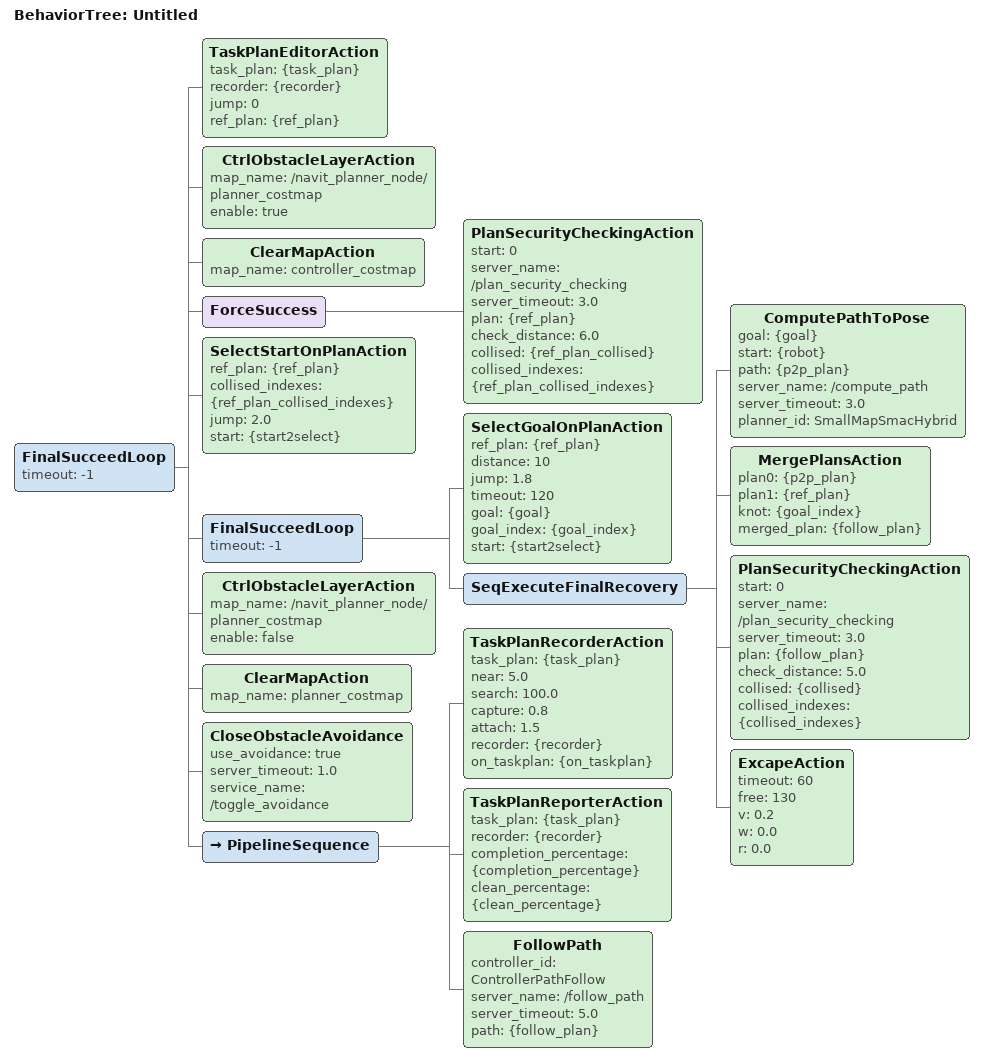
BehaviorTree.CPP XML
<?xml version="1.0" encoding="UTF-8"?>
<root BTCPP_format="3"
      main_tree_to_execute="Untitled">
  <BehaviorTree ID="Untitled">
    <FinalSucceedLoop timeout="-1">
      <TaskPlanEditorAction task_plan="{task_plan}"
                            recorder="{recorder}"
                            jump="0"
                            ref_plan="{ref_plan}"/>
      <CtrlObstacleLayerAction map_name="/navit_planner_node/planner_costmap"
                               enable="true"/>
      <ClearMapAction map_name="controller_costmap"/>
      <ForceSuccess>
        <PlanSecurityCheckingAction start="0"
                                    server_name="/plan_security_checking"
                                    server_timeout="3.0"
                                    plan="{ref_plan}"
                                    check_distance="6.0"
                                    collised="{ref_plan_collised}"
                                    collised_indexes="{ref_plan_collised_indexes}"/>
      </ForceSuccess>
      <SelectStartOnPlanAction ref_plan="{ref_plan}"
                               collised_indexes="{ref_plan_collised_indexes}"
                               jump="2.0"
                               start="{start2select}"/>
      <FinalSucceedLoop timeout="-1">
        <SelectGoalOnPlanAction ref_plan="{ref_plan}"
                                distance="10"
                                jump="1.8"
                                timeout="120"
                                goal="{goal}"
                                goal_index="{goal_index}"
                                start="{start2select}"/>
        <SeqExecuteFinalRecovery>
          <ComputePathToPose goal="{goal}"
                             start="{robot}"
                             path="{p2p_plan}"
                             server_name="/compute_path"
                             server_timeout="3.0"
                             planner_id="SmallMapSmacHybrid"/>
          <MergePlansAction plan0="{p2p_plan}"
                            plan1="{ref_plan}"
                            knot="{goal_index}"
                            merged_plan="{follow_plan}"/>
          <PlanSecurityCheckingAction start="0"
                                      server_name="/plan_security_checking"
                                      server_timeout="3.0"
                                      plan="{follow_plan}"
                                      check_distance="5.0"
                                      collised="{collised}"
                                      collised_indexes="{collised_indexes}"/>
          <ExcapeAction timeout="60"
                        free="130"
                        v="0.2"
                        w="0.0"
                        r="0.0"/>
        </SeqExecuteFinalRecovery>
      </FinalSucceedLoop>
      <CtrlObstacleLayerAction map_name="/navit_planner_node/planner_costmap"
                               enable="false"/>
      <ClearMapAction map_name="planner_costmap"/>
      <CloseObstacleAvoidance use_avoidance="true"
                              server_timeout="1.0"
                              service_name="/toggle_avoidance"/>
      <PipelineSequence>
        <TaskPlanRecorderAction task_plan="{task_plan}"
                                near="5.0"
                                search="100.0"
                                capture="0.8"
                                attach="1.5"
                                recorder="{recorder}"
                                on_taskplan="{on_taskplan}"/>
        <TaskPlanReporterAction task_plan="{task_plan}"
                                recorder="{recorder}"
                                completion_percentage="{completion_percentage}"
                                clean_percentage="{clean_percentage}"/>
        <FollowPath controller_id="ControllerPathFollow"
                    server_name="/follow_path"
                    server_timeout="5.0"
                    path="{follow_plan}"/>
      </PipelineSequence>
    </FinalSucceedLoop>
  </BehaviorTree>

</root>
